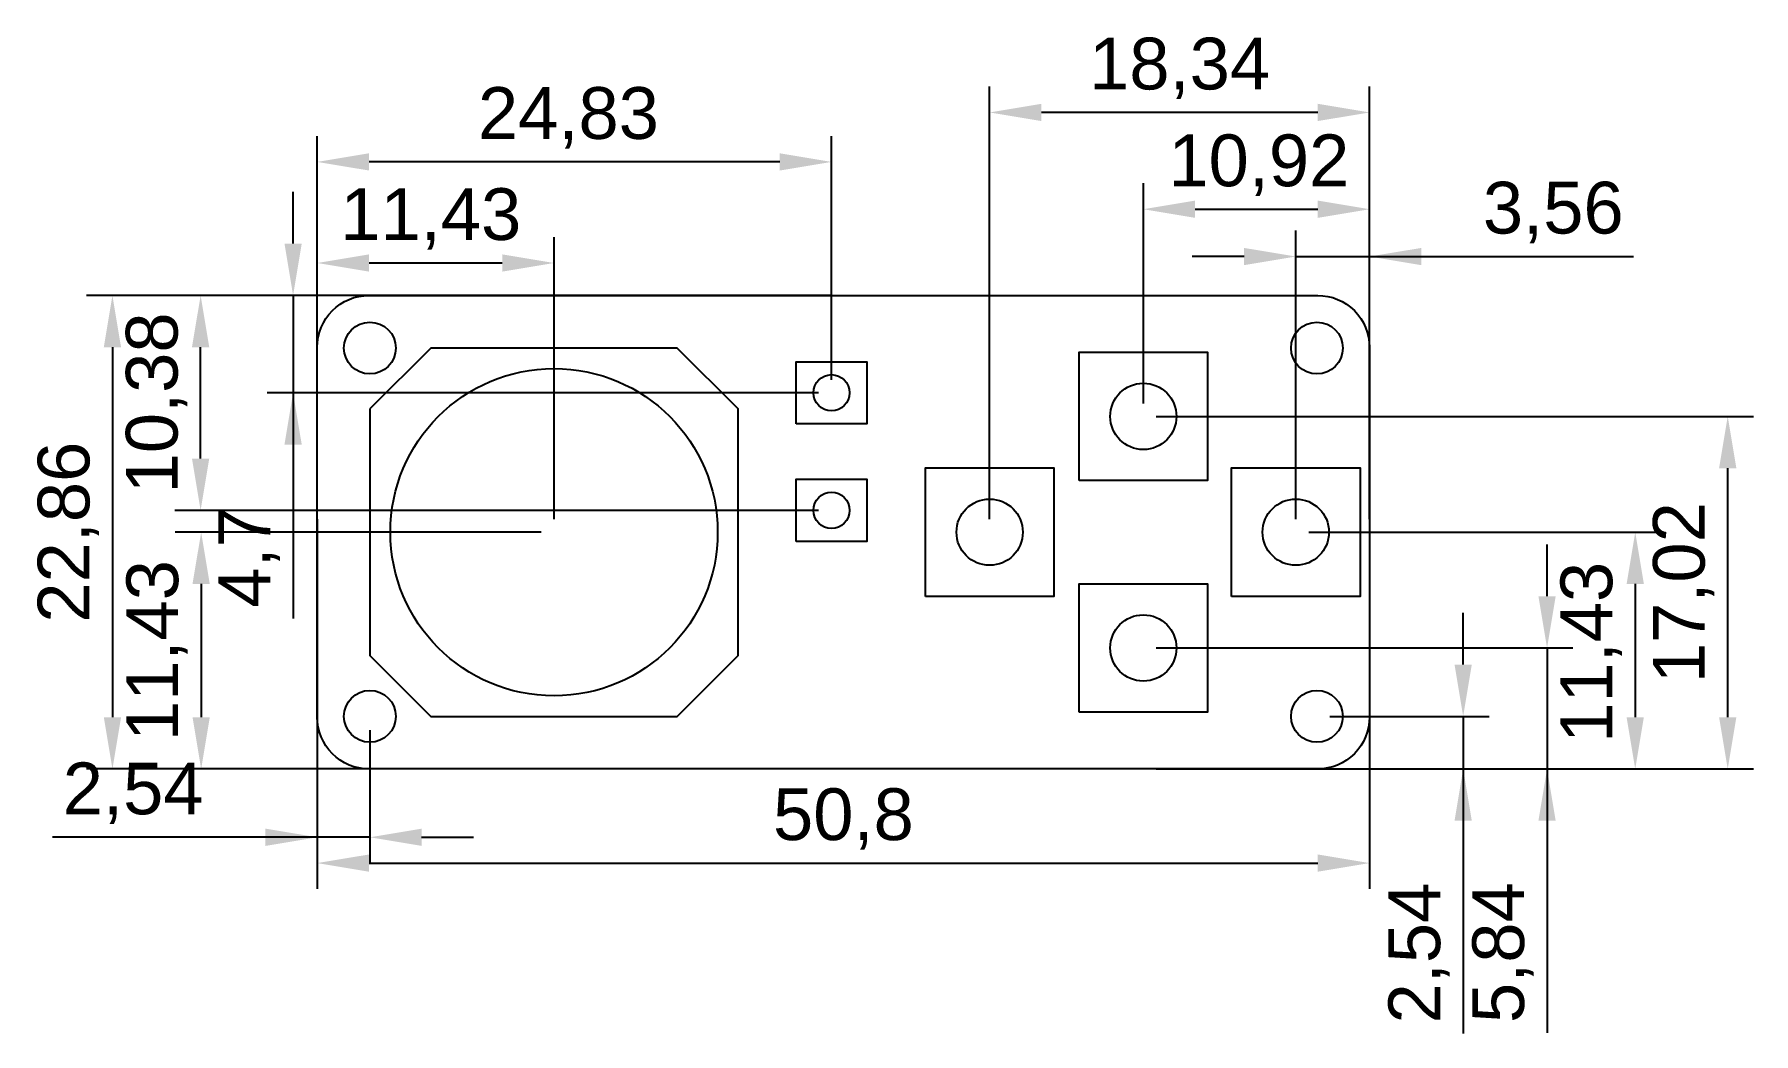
# Model space of a CAD drawing. Header units: millimetres. Extents: x -13.7 to 69.3, y -12.8 to 35.5.
import ezdxf

# ---------------------------------------------------------------- set-up
doc = ezdxf.new("R2010")
doc.units = ezdxf.units.MM
for name, color, linetype in [('buttons', 1, 'Continuous'), ('costr', 3, 'Continuous'), ('joystick', 4, 'Continuous')]:
    doc.layers.add(name, color=color, linetype=linetype)
doc.layers.add('ext_buttons', color=2, linetype='Continuous', plot=False)
doc.layers.add('ext_joy', color=5, linetype='Continuous', plot=False)
doc.styles.get("Standard").update_dxf_attribs({"font": 'arial.ttf'})
doc.dimstyles.new('ISO-25', dxfattribs={"dimtxt": 2.5, "dimasz": 2.5, "dimexe": 1.25, "dimexo": 0.625, "dimtad": 1, "dimtxsty": 'Standard', "dimcen": 2.5, "dimadec": 0, "dimazin": 0, "dimtfac": 1, "dimtmove": 0, "dimatfit": 3, "dimfxl": 1, "dimarcsym": 0})

# ---------------------------------------------------------------- blocks, each defined once
blk = doc.blocks.new('*D1')
at = {"layer": 'costr', "color": 0, "lineweight": -2}
for p, q in [((0, 12.055), (0, 25.675)), ((11.43, 12.055), (11.43, 25.675)), ((8.93, 24.425), (2.5, 24.425))]:
    blk.add_line(p, q, dxfattribs=at)
at = {"layer": 'costr', "color": 0}
for points in [[(2.5, 24.842), (2.5, 24.008), (0, 24.425)], [(8.93, 24.008), (8.93, 24.842), (11.43, 24.425)]]:
    blk.add_solid(points, dxfattribs=at)
at = {"layer": 'Defpoints', "color": 0}
for p in [(0, 24.425), (0, 11.43), (11.43, 11.43)]:
    blk.add_point(p, dxfattribs=at)
at = {"layer": 'costr', "color": 0, "insert": (5.48, 26.553), "char_height": 2.5, "attachment_point": 5}
blk.add_mtext('11,43', dxfattribs=at)
blk = doc.blocks.new('*D2')
at = {"layer": 'costr', "color": 0, "lineweight": -2}
for p, q in [((0, 12.68), (0, 30.555)), ((24.825, 18.785), (24.825, 30.555)), ((22.325, 29.305), (2.5, 29.305))]:
    blk.add_line(p, q, dxfattribs=at)
at = {"layer": 'costr', "color": 0}
for points in [[(2.5, 29.722), (2.5, 28.889), (0, 29.305)], [(22.325, 28.889), (22.325, 29.722), (24.825, 29.305)]]:
    blk.add_solid(points, dxfattribs=at)
at = {"layer": 'Defpoints', "color": 0}
for p in [(0, 29.305), (24.825, 18.16), (0, 12.055)]:
    blk.add_point(p, dxfattribs=at)
at = {"layer": 'costr', "color": 0, "insert": (12.125, 31.433), "char_height": 2.5, "attachment_point": 5}
blk.add_mtext('24,83', dxfattribs=at)
blk = doc.blocks.new('*D3')
at = {"layer": 'costr', "color": 0, "lineweight": -2}
for p, q in [((39.88, 17.645), (39.88, 28.271)), ((50.8, 12.055), (50.8, 28.271)), ((42.38, 27.021), (48.3, 27.021))]:
    blk.add_line(p, q, dxfattribs=at)
at = {"layer": 'costr', "color": 0}
for points in [[(42.38, 27.438), (42.38, 26.604), (39.88, 27.021)], [(48.3, 26.604), (48.3, 27.438), (50.8, 27.021)]]:
    blk.add_solid(points, dxfattribs=at)
at = {"layer": 'Defpoints', "color": 0}
for p in [(50.8, 27.021), (39.88, 17.02), (50.8, 11.43)]:
    blk.add_point(p, dxfattribs=at)
at = {"layer": 'costr', "color": 0, "insert": (45.456, 29.148), "char_height": 2.5, "attachment_point": 5}
blk.add_mtext('10,92', dxfattribs=at)
blk = doc.blocks.new('*D4')
at = {"layer": 'costr', "color": 0, "lineweight": -2}
for p, q in [((47.24, 12.055), (47.24, 25.987)), ((50.8, 12.055), (50.8, 25.987)), ((44.74, 24.737), (42.24, 24.737)), ((47.24, 24.737), (63.54, 24.737)), ((47.24, 24.737), (50.8, 24.737))]:
    blk.add_line(p, q, dxfattribs=at)
at = {"layer": 'costr', "color": 0}
for points in [[(44.74, 24.32), (44.74, 25.153), (47.24, 24.737)], [(53.3, 25.153), (53.3, 24.32), (50.8, 24.737)]]:
    blk.add_solid(points, dxfattribs=at)
at = {"layer": 'Defpoints', "color": 0}
for p in [(50.8, 24.737), (47.24, 11.43), (50.8, 11.43)]:
    blk.add_point(p, dxfattribs=at)
at = {"layer": 'costr', "color": 0, "insert": (59.67, 26.864), "char_height": 2.5, "attachment_point": 5}
blk.add_mtext('3,56', dxfattribs=at)
blk = doc.blocks.new('*D5')
at = {"layer": 'costr', "color": 0, "lineweight": -2}
for p, q in [((32.46, 12.055), (32.46, 32.943)), ((50.8, 12.68), (50.8, 32.943)), ((48.3, 31.693), (34.96, 31.693))]:
    blk.add_line(p, q, dxfattribs=at)
at = {"layer": 'costr', "color": 0}
for points in [[(34.96, 32.11), (34.96, 31.277), (32.46, 31.693)], [(48.3, 31.277), (48.3, 32.11), (50.8, 31.693)]]:
    blk.add_solid(points, dxfattribs=at)
at = {"layer": 'Defpoints', "color": 0}
for p in [(32.46, 31.693), (50.8, 12.055), (32.46, 11.43)]:
    blk.add_point(p, dxfattribs=at)
at = {"layer": 'costr', "color": 0, "insert": (41.63, 33.821), "char_height": 2.5, "attachment_point": 5}
blk.add_mtext('18,34', dxfattribs=at)
blk = doc.blocks.new('*D6')
at = {"layer": 'costr', "color": 0, "lineweight": -2}
for p, q in [((0, 1.875), (0, -4.548)), ((2.54, 1.875), (2.54, -4.548)), ((2.54, -3.298), (-12.776, -3.298)), ((2.54, -3.298), (0, -3.298)), ((5.04, -3.298), (7.54, -3.298))]:
    blk.add_line(p, q, dxfattribs=at)
at = {"layer": 'costr', "color": 0}
for points in [[(-2.5, -3.715), (-2.5, -2.882), (0, -3.298)], [(5.04, -2.882), (5.04, -3.715), (2.54, -3.298)]]:
    blk.add_solid(points, dxfattribs=at)
at = {"layer": 'Defpoints', "color": 0}
for p in [(0, 2.5), (2.54, 2.5), (0, -3.298)]:
    blk.add_point(p, dxfattribs=at)
at = {"layer": 'costr', "color": 0, "insert": (-8.888, -1.171), "char_height": 2.5, "attachment_point": 5}
blk.add_mtext('2,54', dxfattribs=at)
blk = doc.blocks.new('*D7')
at = {"layer": 'costr', "color": 0, "lineweight": -2}
for p, q in [((55.32, 5.04), (55.32, 7.54)), ((48.885, 2.54), (56.57, 2.54)), ((55.32, 2.54), (55.32, -12.776)), ((55.32, 2.54), (55.32, 0)), ((48.925, 0), (56.57, 0))]:
    blk.add_line(p, q, dxfattribs=at)
at = {"layer": 'costr', "color": 0}
for points in [[(54.903, 5.04), (55.736, 5.04), (55.32, 2.54)], [(55.736, -2.5), (54.903, -2.5), (55.32, 0)]]:
    blk.add_solid(points, dxfattribs=at)
at = {"layer": 'Defpoints', "color": 0}
for p in [(48.26, 2.54), (48.3, 0), (55.32, 0)]:
    blk.add_point(p, dxfattribs=at)
at = {"layer": 'costr', "color": 0, "insert": (53.192, -8.888), "char_height": 2.5, "attachment_point": 5, "rotation": 90}
blk.add_mtext('2,54', dxfattribs=at)
blk = doc.blocks.new('*D8')
at = {"layer": 'costr', "color": 0, "lineweight": -2}
for p, q in [((47.865, 11.43), (64.876, 11.43)), ((63.626, 8.93), (63.626, 2.5)), ((49.55, 0), (64.876, 0))]:
    blk.add_line(p, q, dxfattribs=at)
at = {"layer": 'costr', "color": 0}
for points in [[(64.043, 8.93), (63.21, 8.93), (63.626, 11.43)], [(63.21, 2.5), (64.043, 2.5), (63.626, 0)]]:
    blk.add_solid(points, dxfattribs=at)
at = {"layer": 'Defpoints', "color": 0}
for p in [(47.24, 11.43), (48.925, 0), (63.626, 0)]:
    blk.add_point(p, dxfattribs=at)
at = {"layer": 'costr', "color": 0, "insert": (61.499, 5.631), "char_height": 2.5, "attachment_point": 5, "rotation": 90}
blk.add_mtext('11,43', dxfattribs=at)
blk = doc.blocks.new('*D9')
at = {"layer": 'costr', "color": 0, "lineweight": -2}
for p, q in [((59.369, 8.34), (59.369, 10.84)), ((40.505, 5.84), (60.619, 5.84)), ((59.369, 5.84), (59.369, -12.734)), ((59.369, 5.84), (59.369, 0)), ((40.505, 0), (60.619, 0))]:
    blk.add_line(p, q, dxfattribs=at)
at = {"layer": 'costr', "color": 0}
for points in [[(58.953, 8.34), (59.786, 8.34), (59.369, 5.84)], [(59.786, -2.5), (58.953, -2.5), (59.369, 0)]]:
    blk.add_solid(points, dxfattribs=at)
at = {"layer": 'Defpoints', "color": 0}
for p in [(39.88, 5.84), (39.88, 0), (59.369, 0)]:
    blk.add_point(p, dxfattribs=at)
at = {"layer": 'costr', "color": 0, "insert": (57.242, -8.867), "char_height": 2.5, "attachment_point": 5, "rotation": 90}
blk.add_mtext('5,84', dxfattribs=at)
blk = doc.blocks.new('*D10')
at = {"layer": 'costr', "color": 0, "lineweight": -2}
for p, q in [((40.505, 17.02), (69.341, 17.02)), ((68.091, 2.5), (68.091, 14.52)), ((40.505, 0), (69.341, 0))]:
    blk.add_line(p, q, dxfattribs=at)
at = {"layer": 'costr', "color": 0}
for points in [[(68.508, 14.52), (67.675, 14.52), (68.091, 17.02)], [(67.675, 2.5), (68.508, 2.5), (68.091, 0)]]:
    blk.add_solid(points, dxfattribs=at)
at = {"layer": 'Defpoints', "color": 0}
for p in [(39.88, 17.02), (68.091, 17.02), (39.88, 0)]:
    blk.add_point(p, dxfattribs=at)
at = {"layer": 'costr', "color": 0, "insert": (65.964, 8.51), "char_height": 2.5, "attachment_point": 5, "rotation": 90}
blk.add_mtext('17,02', dxfattribs=at)
blk = doc.blocks.new('*D11')
at = {"layer": 'costr', "color": 0, "lineweight": -2}
for p, q in [((-1.166, 25.36), (-1.166, 27.86)), ((24.775, 22.86), (-2.416, 22.86)), ((-1.166, 22.86), (-1.166, 7.258)), ((-1.166, 22.86), (-1.166, 18.16)), ((24.2, 18.16), (-2.416, 18.16)), ((-1.166, 15.66), (-1.166, 13.16))]:
    blk.add_line(p, q, dxfattribs=at)
at = {"layer": 'costr', "color": 0}
for points in [[(-1.582, 25.36), (-0.749, 25.36), (-1.166, 22.86)], [(-0.749, 15.66), (-1.582, 15.66), (-1.166, 18.16)]]:
    blk.add_solid(points, dxfattribs=at)
at = {"layer": 'Defpoints', "color": 0}
for p in [(25.4, 22.86), (-1.166, 18.16), (24.825, 18.16)]:
    blk.add_point(p, dxfattribs=at)
at = {"layer": 'costr', "color": 0, "insert": (-3.288, 10.209), "char_height": 2.5, "attachment_point": 5, "rotation": 90}
blk.add_mtext('4,7', dxfattribs=at)
blk = doc.blocks.new('*D12')
at = {"layer": 'costr', "color": 0, "lineweight": -2}
for p, q in [((24.15, 22.86), (-6.88, 22.86)), ((-5.63, 14.985), (-5.63, 20.36)), ((24.2, 12.485), (-6.88, 12.485))]:
    blk.add_line(p, q, dxfattribs=at)
at = {"layer": 'costr', "color": 0}
for points in [[(-5.214, 20.36), (-6.047, 20.36), (-5.63, 22.86)], [(-6.047, 14.985), (-5.214, 14.985), (-5.63, 12.485)]]:
    blk.add_solid(points, dxfattribs=at)
at = {"layer": 'Defpoints', "color": 0}
for p in [(-5.63, 22.86), (24.775, 22.86), (24.825, 12.485)]:
    blk.add_point(p, dxfattribs=at)
at = {"layer": 'costr', "color": 0, "insert": (-7.758, 17.672), "char_height": 2.5, "attachment_point": 5, "rotation": 90}
blk.add_mtext('10,38', dxfattribs=at)
blk = doc.blocks.new('*D13')
at = {"layer": 'costr', "color": 0, "lineweight": -2}
for p, q in [((24.15, 22.86), (-11.138, 22.86)), ((-9.888, 20.36), (-9.888, 2.5)), ((24.775, 0), (-11.138, 0))]:
    blk.add_line(p, q, dxfattribs=at)
at = {"layer": 'costr', "color": 0}
for points in [[(-9.471, 20.36), (-10.304, 20.36), (-9.888, 22.86)], [(-10.304, 2.5), (-9.471, 2.5), (-9.888, 0)]]:
    blk.add_solid(points, dxfattribs=at)
at = {"layer": 'Defpoints', "color": 0}
for p in [(24.775, 22.86), (-9.888, 0), (25.4, 0)]:
    blk.add_point(p, dxfattribs=at)
at = {"layer": 'costr', "color": 0, "insert": (-12.015, 11.43), "char_height": 2.5, "attachment_point": 5, "rotation": 90}
blk.add_mtext('22,86', dxfattribs=at)
blk = doc.blocks.new('*D14')
at = {"layer": 'costr', "color": 0, "lineweight": -2}
for p, q in [((0, 12.055), (0, -5.794)), ((50.8, 12.055), (50.8, -5.794)), ((2.5, -4.544), (48.3, -4.544))]:
    blk.add_line(p, q, dxfattribs=at)
at = {"layer": 'costr', "color": 0}
for points in [[(2.5, -4.128), (2.5, -4.961), (0, -4.544)], [(48.3, -4.961), (48.3, -4.128), (50.8, -4.544)]]:
    blk.add_solid(points, dxfattribs=at)
at = {"layer": 'Defpoints', "color": 0}
for p in [(0, 12.68), (50.8, 12.68), (50.8, -4.544)]:
    blk.add_point(p, dxfattribs=at)
at = {"layer": 'costr', "color": 0, "insert": (25.4, -2.417), "char_height": 2.5, "attachment_point": 5}
blk.add_mtext('50,8', dxfattribs=at)
blk = doc.blocks.new('*D15')
at = {"layer": 'costr', "color": 0, "lineweight": -2}
for p, q in [((10.805, 11.43), (-6.854, 11.43)), ((-5.604, 8.93), (-5.604, 2.5)), ((24.775, 0), (-6.854, 0))]:
    blk.add_line(p, q, dxfattribs=at)
at = {"layer": 'costr', "color": 0}
for points in [[(-5.188, 8.93), (-6.021, 8.93), (-5.604, 11.43)], [(-6.021, 2.5), (-5.188, 2.5), (-5.604, 0)]]:
    blk.add_solid(points, dxfattribs=at)
at = {"layer": 'Defpoints', "color": 0}
for p in [(11.43, 11.43), (-5.604, 0), (25.4, 0)]:
    blk.add_point(p, dxfattribs=at)
at = {"layer": 'costr', "color": 0, "insert": (-7.732, 5.715), "char_height": 2.5, "attachment_point": 5, "rotation": 90}
blk.add_mtext('11,43', dxfattribs=at)

msp = doc.modelspace()

# ---------------------------------------------------------------- linework, layer by layer
msp.add_lwpolyline([(0, 2.5), (0, 20.36, -0.414214), (2.5, 22.86), (48.3, 22.86, -0.414214), (50.8, 20.36), (50.8, 2.5, -0.414214), (48.3, 0), (2.5, 0, -0.414214)], format="xyb", close=True)
for centre in [(2.54, 20.32), (48.26, 20.32), (2.54, 2.54), (48.26, 2.54)]:
    msp.add_circle(centre, 1.25)
at = {"layer": 'buttons'}
for centre, radius in [((24.825, 18.16), 0.875), ((39.88, 17.02), 1.6), ((24.825, 12.485), 0.875), ((32.46, 11.43), 1.6), ((47.24, 11.43), 1.6), ((39.88, 5.84), 1.6)]:
    msp.add_circle(centre, radius, dxfattribs=at)
at = {"layer": 'ext_buttons'}
for points in [[(36.78, 13.92), (36.78, 20.12), (42.98, 20.12), (42.98, 13.92)], [(23.125, 16.66), (23.125, 19.66), (26.525, 19.66), (26.525, 16.66)], [(29.36, 8.33), (29.36, 14.53), (35.56, 14.53), (35.56, 8.33)], [(44.14, 8.33), (44.14, 14.53), (50.34, 14.53), (50.34, 8.33)], [(23.125, 10.985), (23.125, 13.985), (26.525, 13.985), (26.525, 10.985)], [(36.78, 2.74), (36.78, 8.94), (42.98, 8.94), (42.98, 2.74)]]:
    msp.add_lwpolyline(points, close=True, dxfattribs=at)
at = {"layer": 'ext_joy'}
msp.add_lwpolyline([(2.54, 17.38), (2.54, 5.48), (5.48, 2.54), (17.38, 2.54), (20.32, 5.48), (20.32, 17.38), (17.38, 20.32), (5.48, 20.32)], close=True, dxfattribs=at)
at = {"layer": 'joystick'}
msp.add_circle((11.43, 11.43), 7.9, dxfattribs=at)

# ---------------------------------------------------------------- dimensions: what is measured, and where the dimension line sits
at = {"layer": 'costr'}
for base, p1, p2, picture, middle in [((32.46, 31.693), (50.8, 12.055), (32.46, 11.43), '*D5', (41.63, 33.821)), ((50.8, 24.737), (47.24, 11.43), (50.8, 11.43), '*D4', (59.67, 26.864)), ((50.8, -4.544), (0, 12.68), (50.8, 12.68), '*D14', (25.4, -2.417)), ((0, -3.298), (2.54, 2.5), (0, 2.5), '*D6', (-8.888, -1.171))]:
    dim = msp.add_linear_dim(base=base, p1=p1, p2=p2, dimstyle='ISO-25', override={"dimlfac": 1}, dxfattribs=at)
    dim.commit()
    dim.dimension.update_dxf_attribs({"geometry": picture, "text_midpoint": middle})
for base, p1, p2, picture, middle in [((0, 29.305323538), (24.825, 18.16), (0, 12.055), '*D2', (12.125140056, 29.305323538)), ((50.8, 27.021), (39.88, 17.02), (50.8, 11.43), '*D3', (45.456, 27.021)), ((0, 24.425), (11.43, 11.43), (0, 11.43), '*D1', (5.48, 24.425))]:
    dim = msp.add_linear_dim(base=base, p1=p1, p2=p2, dimstyle='ISO-25', override={"dimlfac": 1}, dxfattribs=at)
    dim.commit()
    dim.dimension.update_dxf_attribs({"geometry": picture, "text_midpoint": middle, "dimtype": 160})
for base, p1, p2, picture, middle in [((-1.166, 18.16), (25.4, 22.86), (24.825, 18.16), '*D11', (-1.166, 10.209)), ((63.626, 0), (47.24, 11.43), (48.925, 0), '*D8', (63.626, 5.631))]:
    dim = msp.add_linear_dim(base=base, p1=p1, p2=p2, angle=90, dimstyle='ISO-25', override={"dimlfac": 1}, dxfattribs=at)
    dim.commit()
    dim.dimension.update_dxf_attribs({"geometry": picture, "text_midpoint": middle, "dimtype": 160})
for base, p1, p2, picture, middle in [((-9.888, 0), (24.775, 22.86), (25.4, 0), '*D13', (-12.015, 11.43)), ((-5.630351527, 22.86), (24.825, 12.485), (24.775, 22.86), '*D12', (-7.757738976, 17.6725)), ((68.091, 17.02), (39.88, 0), (39.88, 17.02), '*D10', (65.964, 8.51)), ((-5.604, 0), (11.43, 11.43), (25.4, 0), '*D15', (-7.732, 5.715)), ((59.369, 0), (39.88, 5.84), (39.88, 0), '*D9', (57.242, -8.867)), ((55.32, 0), (48.26, 2.54), (48.3, 0), '*D7', (53.192, -8.888))]:
    dim = msp.add_linear_dim(base=base, p1=p1, p2=p2, angle=90, dimstyle='ISO-25', override={"dimlfac": 1}, dxfattribs=at)
    dim.commit()
    dim.dimension.update_dxf_attribs({"geometry": picture, "text_midpoint": middle})

doc.saveas('drawing.dxf')
